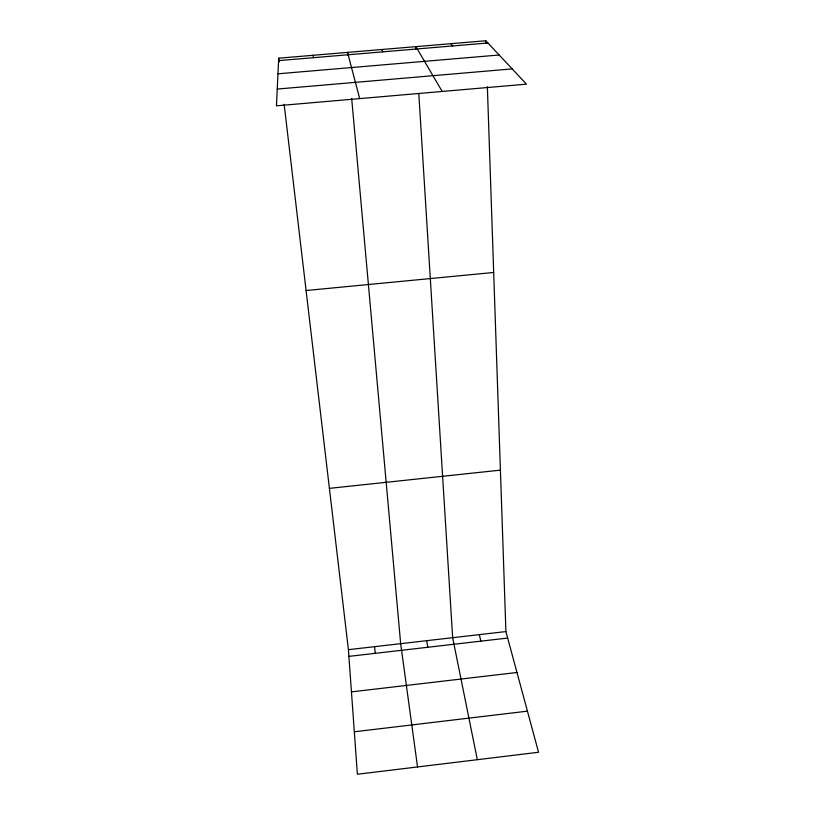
<?xml version="1.0" encoding="UTF-8"?>
<svg xmlns="http://www.w3.org/2000/svg" width="815" height="815" viewBox="0 0 815 815"><rect width="100%" height="100%" fill="white"/><g stroke="black" fill="none" stroke-linecap="round" stroke-linejoin="round"><path stroke-width="1.22" d="M278.71 58.191L276.448 105.818L526.48 84.159L485.791 40.75L278.71 58.191L279.158 61.92M354.321 731.789L527.437 711.159M351.448 691.874L516.975 672.487M348.413 649.677L505.911 631.574L538.552 752.265L357.378 774.25L348.413 649.677L284.15 104.289M348.891 656.37L507.663 638.064M329.403 488.358L500.41 470.143M306.094 290.527L493.686 272.475M277.976 73.798L499.157 55.002M277.253 89.059L512.187 68.898M278.598 60.626L487.89 42.981M450.899 43.684L452.62 45.956M442.199 91.453L415.884 46.638L416.037 49.124M381.766 49.511L382.755 51.844M359.68 98.605L347.536 52.394L347.761 54.88M479.312 634.63L480.86 641.161M477.325 759.692L452.651 637.697L418.818 93.888M426.693 640.682L427.804 647.273M417.535 766.946L400.664 643.677L351.683 98.442M313.184 55.288L313.439 57.692M374.574 646.672L375.267 653.324M485.791 40.75L485.883 43.226M487.36 86.696L505.911 631.574"/></g></svg>
